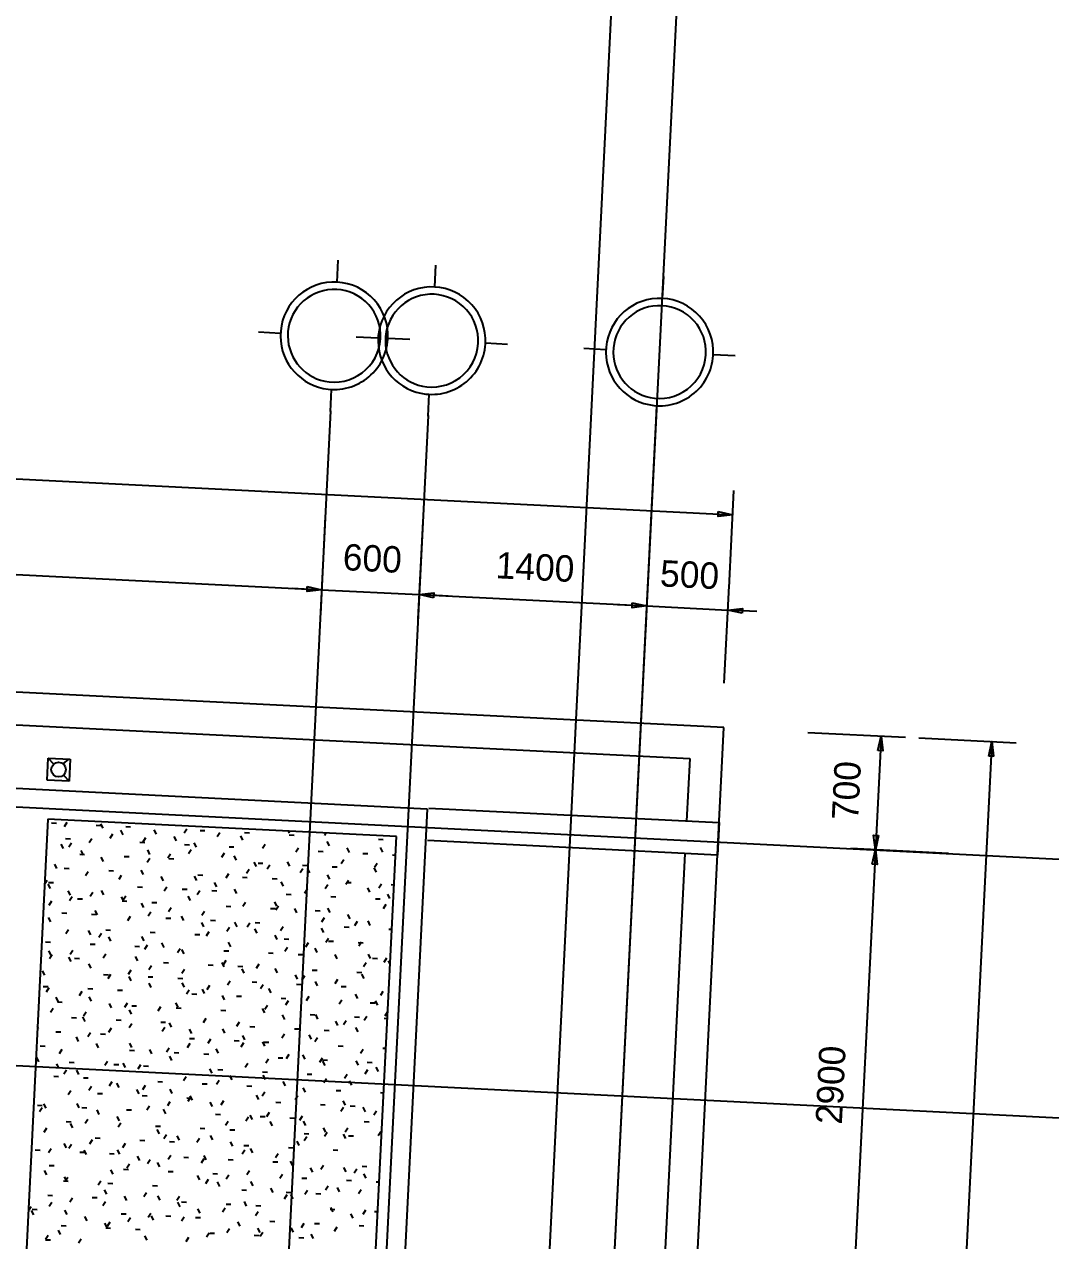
# Model space of a CAD drawing. Extents: x 549999 to 550212, y 1838161 to 1838467.
# Drawn here: x 550174.65 to 550180.95, y 1838354.88 to 1838362.35 of the extents above; entities that cross this region are included whole.
import ezdxf

# ---------------------------------------------------------------- set-up
doc = ezdxf.new("R2010")
doc.units = 0
for name, color, linetype in [('Level 13', 7, 'Continuous'), ('Level 15', 7, 'Continuous'), ('Level 18', 7, 'Continuous'), ('Level 19', 7, 'Continuous'), ('Level 20', 7, 'Continuous'), ('Level 36', 7, 'Continuous'), ('Level 4', 7, 'Continuous'), ('Level 8', 7, 'Continuous')]:
    doc.layers.add(name, color=color, linetype=linetype)

# ---------------------------------------------------------------- blocks, each defined once
blk = doc.blocks.new('FLOO13')
at = {"layer": 'Level 8'}
for p, q in [((1048.51, 1267.1), (-1101.49, 1267.1)), ((1048.51, 427.1), (1048.51, 1267.1)), ((-1081.49, 1247.1), (1028.51, 1247.1)), ((1028.51, 1247.1), (1028.51, 1208.6)), ((1028.51, 1188.6), (1028.51, 817.1))]:
    blk.add_line(p, q, dxfattribs=at)
blk = doc.blocks.new('FLOO15')
at = {"layer": 'Level 8'}
for p, q in [((870.01, 1208.6), (1048.51, 1208.6)), ((1048.51, 1208.6), (1048.51, 1188.6)), ((1048.51, 1188.6), (870.01, 1188.6))]:
    blk.add_line(p, q, dxfattribs=at)
blk = doc.blocks.new('GRID_3')
at = {"layer": 'Level 19'}
for p, q in [((0, 0.5169), (0, 0.3669)), ((-0.5169, 0), (-0.3669, 0)), ((0.5169, 0), (0.3669, 0)), ((0, -0.5169), (0, -0.3669))]:
    blk.add_line(p, q, dxfattribs=at)
for radius, start, end in [(0.3669, 86.59057, 185.41735), (0.3669, 3.40943, 86.59057), (0.3169, 86.59057, 185.41735), (0.3169, 3.40943, 86.59057), (0.3169, 275.41735, 3.40943), (0.3669, 275.41735, 3.40943), (0.3669, 185.41735, 275.41735), (0.3169, 185.41735, 275.41735)]:
    blk.add_arc((0, 0), radius, start, end, dxfattribs=at)

msp = doc.modelspace()

# ---------------------------------------------------------------- linework, layer by layer
at = {"layer": 'Level 13'}
for p, q in [((550174.7854, 1838357.7094), (550174.7921, 1838357.8443)), ((550174.7921, 1838357.8443), (550174.9269, 1838357.8375)), ((550174.826, 1838357.8068), (550174.7921, 1838357.8443)), ((550174.8852, 1838357.8079), (550174.9184, 1838357.8379)), ((550174.9269, 1838357.8375), (550174.9202, 1838357.7027)), ((550174.8863, 1838357.7401), (550174.9202, 1838357.7027)), ((550174.9202, 1838357.7027), (550174.7854, 1838357.7094))]:
    msp.add_line(p, q, dxfattribs=at)
msp.add_circle((550174.8561, 1838357.7735), 0.045, dxfattribs=at)
at = {"layer": 'Level 15'}
for p, q in [((550174.8125, 1838357.4457), (550174.8426, 1838357.4442)), ((550174.9074, 1838357.4477), (550174.891, 1838357.4224)), ((550175.0865, 1838357.432), (550175.1166, 1838357.4305)), ((550175.1299, 1838357.4132), (550175.1162, 1838357.44)), ((550175.2691, 1838357.4229), (550175.2992, 1838357.4214)), ((550174.8992, 1838357.3498), (550174.9294, 1838357.3483)), ((550175.061, 1838357.3485), (550175.0447, 1838357.3231)), ((550175.1875, 1838357.3757), (550175.1711, 1838357.3503)), ((550175.253, 1838357.3735), (550175.2393, 1838357.4004)), ((550175.3907, 1838357.3533), (550175.3743, 1838357.3279)), ((550175.4575, 1838357.3756), (550175.4437, 1838357.4024)), ((550175.5806, 1838357.3359), (550175.5668, 1838357.3628)), ((550175.6435, 1838357.4076), (550175.6272, 1838357.3823)), ((550175.7257, 1838357.4001), (550175.7559, 1838357.3986)), ((550175.8468, 1838357.3852), (550175.8304, 1838357.3599)), ((550175.9895, 1838357.34), (550175.9757, 1838357.3668)), ((550175.9997, 1838357.3864), (550176.0299, 1838357.3849)), ((550176.2753, 1838357.3837), (550176.2693, 1838357.3955)), ((550176.2737, 1838357.3727), (550176.3038, 1838357.3712)), ((550176.4991, 1838357.384), (550176.4897, 1838357.3694)), ((550176.8216, 1838357.3453), (550176.8518, 1838357.3438)), ((550174.8858, 1838357.2881), (550174.8721, 1838357.3149)), ((550174.9346, 1838357.3213), (550174.9182, 1838357.296)), ((550175.0089, 1838357.2484), (550174.9951, 1838357.2753)), ((550175.3559, 1838357.327), (550175.386, 1838357.3255)), ((550175.4178, 1838357.2525), (550175.404, 1838357.2793)), ((550175.6298, 1838357.3133), (550175.66, 1838357.3118)), ((550175.6707, 1838357.2812), (550175.6544, 1838357.2559)), ((550175.7036, 1838357.2962), (550175.6899, 1838357.3231)), ((550175.9038, 1838357.2996), (550175.934, 1838357.2981)), ((550176.1268, 1838357.3132), (550176.1104, 1838357.2878)), ((550176.33, 1838357.2907), (550176.3137, 1838357.2654)), ((550176.4518, 1838357.2722), (550176.4819, 1838357.2707)), ((550176.5215, 1838357.3044), (550176.5077, 1838357.3313)), ((550176.6445, 1838357.2648), (550176.6308, 1838357.2916)), ((550176.849, 1838357.2668), (550176.8352, 1838357.2937)), ((550174.986, 1838357.2539), (550175.0161, 1838357.2524)), ((550175.132, 1838357.2087), (550175.1182, 1838357.2356)), ((550175.26, 1838357.2402), (550175.2901, 1838357.2387)), ((550175.4179, 1838357.2268), (550175.4015, 1838357.2015)), ((550175.5443, 1838357.254), (550175.5279, 1838357.2287)), ((550175.534, 1838357.2266), (550175.5641, 1838357.225)), ((550175.874, 1838357.2588), (550175.8576, 1838357.2334)), ((550175.9498, 1838357.2169), (550175.936, 1838357.2438)), ((550176.0729, 1838357.1772), (550176.0591, 1838357.2041)), ((550176.0819, 1838357.1992), (550176.112, 1838357.1977)), ((550176.2773, 1838357.1793), (550176.2636, 1838357.2061)), ((550176.6101, 1838357.2187), (550176.5937, 1838357.1934)), ((550176.7258, 1838357.2585), (550176.7559, 1838357.257)), ((550176.8133, 1838357.1963), (550176.7969, 1838357.1709)), ((550176.9084, 1838357.2494), (550176.9272, 1838357.2485)), ((550174.8462, 1838357.165), (550174.8324, 1838357.1918)), ((550174.8901, 1838357.1672), (550174.9202, 1838357.1657)), ((550175.0386, 1838357.1453), (550175.0222, 1838357.1199)), ((550175.1641, 1838357.1535), (550175.1942, 1838357.152)), ((550175.2418, 1838357.1228), (550175.2255, 1838357.0975)), ((550175.3781, 1838357.1294), (550175.3644, 1838357.1563)), ((550175.712, 1838357.1261), (550175.7422, 1838357.1246)), ((550175.9012, 1838357.1324), (550175.8848, 1838357.107)), ((550176.0276, 1838357.1596), (550176.0112, 1838357.1342)), ((550176.154, 1838357.1867), (550176.1376, 1838357.1614)), ((550176.3572, 1838357.1643), (550176.3409, 1838357.139)), ((550176.3559, 1838357.1855), (550176.386, 1838357.184)), ((550176.4004, 1838357.1396), (550176.3867, 1838357.1665)), ((550176.5235, 1838357.1), (550176.5097, 1838357.1268)), ((550176.5385, 1838357.1763), (550176.5687, 1838357.1748)), ((550176.8093, 1838357.1437), (550176.7956, 1838357.1706)), ((550174.7858, 1838357.0909), (550174.7704, 1838357.0672)), ((550174.8065, 1838357.0419), (550174.7927, 1838357.0688)), ((550174.7942, 1838357.0804), (550174.8244, 1838357.0789)), ((550175.3422, 1838357.053), (550175.3723, 1838357.0515)), ((550175.5012, 1838357.0897), (550175.4875, 1838357.1166)), ((550175.5219, 1838357.0508), (550175.5055, 1838357.0254)), ((550175.7057, 1838357.0918), (550175.6919, 1838357.1186)), ((550175.8288, 1838357.0521), (550175.815, 1838357.079)), ((550175.986, 1838357.1124), (550176.0162, 1838357.1109)), ((550176.1687, 1838357.1033), (550176.1988, 1838357.1018)), ((550176.2377, 1838357.0562), (550176.2239, 1838357.0831)), ((550176.5109, 1838357.0651), (550176.4945, 1838357.0397)), ((550176.6373, 1838357.0923), (550176.6209, 1838357.0669)), ((550176.6253, 1838357.0804), (550176.6554, 1838357.0789)), ((550176.7697, 1838357.0206), (550176.7559, 1838357.0475)), ((550176.8405, 1838357.0699), (550176.8241, 1838357.0445)), ((550176.8993, 1838357.0667), (550176.918, 1838357.0658)), ((550174.9296, 1838357.0022), (550174.9158, 1838357.0291)), ((550174.9394, 1838356.9916), (550174.923, 1838356.9663)), ((550174.9723, 1838356.98), (550175.0024, 1838356.9785)), ((550175.0658, 1838357.0188), (550175.0494, 1838356.9935)), ((550175.134, 1838357.0043), (550175.1203, 1838357.0311)), ((550175.2571, 1838356.9646), (550175.2433, 1838356.9915)), ((550175.269, 1838356.9964), (550175.2527, 1838356.9711)), ((550175.6161, 1838357.0393), (550175.6463, 1838357.0378)), ((550175.666, 1838356.9687), (550175.6523, 1838356.9956)), ((550175.7251, 1838357.0284), (550175.7087, 1838357.003)), ((550175.7988, 1838357.0302), (550175.8289, 1838357.0287)), ((550175.9519, 1838357.0125), (550175.9381, 1838357.0393)), ((550176.2554, 1838357.0074), (550176.2856, 1838357.0059)), ((550176.3844, 1838357.0379), (550176.3681, 1838357.0126)), ((550176.5294, 1838356.9937), (550176.5595, 1838356.9922)), ((550176.8034, 1838356.98), (550176.8335, 1838356.9785)), ((550176.8928, 1838356.981), (550176.879, 1838357.0078)), ((550174.813, 1838356.9645), (550174.7966, 1838356.9391)), ((550175.0944, 1838356.8812), (550175.0806, 1838356.908)), ((550175.2463, 1838356.9663), (550175.2764, 1838356.9648)), ((550175.3802, 1838356.9249), (550175.3664, 1838356.9518)), ((550175.4226, 1838356.8972), (550175.4063, 1838356.8718)), ((550175.4289, 1838356.9571), (550175.4591, 1838356.9556)), ((550175.5491, 1838356.9244), (550175.5327, 1838356.899)), ((550175.7523, 1838356.9019), (550175.7359, 1838356.8766)), ((550175.8856, 1838356.9343), (550175.9157, 1838356.9328)), ((550176.0052, 1838356.9563), (550175.9888, 1838356.931)), ((550176.1595, 1838356.9206), (550176.1897, 1838356.9191)), ((550176.198, 1838356.9331), (550176.1843, 1838356.96)), ((550176.2084, 1838356.9339), (550176.192, 1838356.9086)), ((550176.3211, 1838356.8935), (550176.3073, 1838356.9203)), ((550176.4335, 1838356.9069), (550176.4637, 1838356.9054)), ((550176.5256, 1838356.8955), (550176.5118, 1838356.9224)), ((550176.8677, 1838356.9434), (550176.8513, 1838356.9181)), ((550174.8085, 1838356.8374), (550174.7948, 1838356.8643)), ((550174.8764, 1838356.8932), (550174.9065, 1838356.8917)), ((550175.0591, 1838356.8841), (550175.0892, 1838356.8826)), ((550175.2962, 1838356.87), (550175.2798, 1838356.8446)), ((550175.5157, 1838356.8612), (550175.5458, 1838356.8597)), ((550175.6264, 1838356.8456), (550175.6126, 1838356.8725)), ((550175.7494, 1838356.806), (550175.7357, 1838356.8328)), ((550175.7897, 1838356.8476), (550175.8198, 1838356.846)), ((550175.9539, 1838356.808), (550175.9401, 1838356.8349)), ((550176.0323, 1838356.8299), (550176.016, 1838356.8046)), ((550176.0636, 1838356.8339), (550176.0938, 1838356.8323)), ((550176.4884, 1838356.8619), (550176.4721, 1838356.8365)), ((550176.6486, 1838356.8558), (550176.6349, 1838356.8827)), ((550176.6917, 1838356.8394), (550176.6753, 1838356.8141)), ((550176.7717, 1838356.8162), (550176.758, 1838356.843)), ((550174.9169, 1838356.7884), (550174.9006, 1838356.7631)), ((550175.0547, 1838356.7581), (550175.0409, 1838356.785)), ((550175.1202, 1838356.766), (550175.1038, 1838356.7406)), ((550175.1458, 1838356.7882), (550175.176, 1838356.7867)), ((550175.3822, 1838356.7205), (550175.3685, 1838356.7473)), ((550175.4198, 1838356.7745), (550175.4499, 1838356.773)), ((550175.6938, 1838356.7608), (550175.7239, 1838356.7593)), ((550175.7795, 1838356.7755), (550175.7631, 1838356.7502)), ((550175.9059, 1838356.8027), (550175.8895, 1838356.7774)), ((550176.077, 1838356.7683), (550176.0632, 1838356.7952)), ((550176.2001, 1838356.7287), (550176.1863, 1838356.7555)), ((550176.2356, 1838356.8075), (550176.2192, 1838356.7821)), ((550176.4859, 1838356.7724), (550176.4721, 1838356.7993)), ((550176.6116, 1838356.8065), (550176.6417, 1838356.805)), ((550176.8856, 1838356.7928), (550176.9043, 1838356.7918)), ((550174.776, 1838356.7151), (550174.8061, 1838356.7136)), ((550175.0499, 1838356.7014), (550175.0801, 1838356.6999)), ((550175.1778, 1838356.7184), (550175.164, 1838356.7453)), ((550175.3239, 1838356.6877), (550175.354, 1838356.6862)), ((550175.4002, 1838356.6939), (550175.3838, 1838356.6686)), ((550175.5053, 1838356.6808), (550175.4916, 1838356.7077)), ((550175.9142, 1838356.6849), (550175.9005, 1838356.7118)), ((550176.2417, 1838356.7334), (550176.2719, 1838356.7319)), ((550176.2628, 1838356.681), (550176.2464, 1838356.6557)), ((550176.3892, 1838356.7082), (550176.3728, 1838356.6829)), ((550176.4462, 1838356.6493), (550176.4325, 1838356.6762)), ((550176.5156, 1838356.7354), (550176.4992, 1838356.7101)), ((550176.5157, 1838356.7197), (550176.5458, 1838356.7182)), ((550176.6984, 1838356.7106), (550176.7285, 1838356.7091)), ((550176.7189, 1838356.713), (550176.7025, 1838356.6877)), ((550174.8106, 1838356.633), (550174.7968, 1838356.6598)), ((550174.8177, 1838356.6348), (550174.8013, 1838356.6095)), ((550174.9337, 1838356.5933), (550174.9199, 1838356.6202)), ((550174.9441, 1838356.662), (550174.9278, 1838356.6366)), ((550174.954, 1838356.6147), (550174.9842, 1838356.6132)), ((550175.1474, 1838356.6396), (550175.131, 1838356.6142)), ((550175.3426, 1838356.5974), (550175.3288, 1838356.6243)), ((550175.6035, 1838356.6715), (550175.5871, 1838356.6462)), ((550175.6284, 1838356.6412), (550175.6146, 1838356.668)), ((550175.8835, 1838356.5995), (550175.8671, 1838356.5741)), ((550175.8719, 1838356.6603), (550175.902, 1838356.6588)), ((550176.1458, 1838356.6466), (550176.176, 1838356.6451)), ((550176.3285, 1838356.6375), (550176.3586, 1838356.636)), ((550176.5693, 1838356.6097), (550176.5555, 1838356.6365)), ((550176.7738, 1838356.6117), (550176.76, 1838356.6386)), ((550176.7851, 1838356.6147), (550176.8153, 1838356.6132)), ((550176.8725, 1838356.6138), (550176.8561, 1838356.5884)), ((550176.8937, 1838356.5783), (550176.8831, 1838356.5989)), ((550174.7709, 1838356.5099), (550174.7572, 1838356.5368)), ((550175.0567, 1838356.5537), (550175.043, 1838356.5805)), ((550175.301, 1838356.5403), (550175.2846, 1838356.515)), ((550175.4274, 1838356.5675), (550175.411, 1838356.5422)), ((550175.502, 1838356.5873), (550175.5321, 1838356.5858)), ((550175.6306, 1838356.5451), (550175.6143, 1838356.5197)), ((550175.776, 1838356.5736), (550175.8061, 1838356.5721)), ((550175.8746, 1838356.5618), (550175.8608, 1838356.5887)), ((550175.9586, 1838356.5644), (550175.9888, 1838356.5629)), ((550175.9976, 1838356.5222), (550175.9839, 1838356.549)), ((550176.0867, 1838356.5771), (550176.0704, 1838356.5517)), ((550176.2021, 1838356.5242), (550176.1883, 1838356.5511)), ((550176.4153, 1838356.5416), (550176.4454, 1838356.5401)), ((550176.6892, 1838356.5279), (550176.7194, 1838356.5264)), ((550176.746, 1838356.5866), (550176.7297, 1838356.5612)), ((550175.1321, 1838356.5142), (550175.1623, 1838356.5127)), ((550175.1746, 1838356.5131), (550175.1582, 1838356.4878)), ((550175.3029, 1838356.4743), (550175.2891, 1838356.5012)), ((550175.4061, 1838356.5005), (550175.4362, 1838356.499)), ((550175.426, 1838356.4347), (550175.4122, 1838356.4615)), ((550175.5888, 1838356.4914), (550175.6189, 1838356.4899)), ((550175.6304, 1838356.4367), (550175.6167, 1838356.4636)), ((550175.9107, 1838356.4731), (550175.8943, 1838356.4477)), ((550176.0454, 1838356.4686), (550176.0755, 1838356.467)), ((550176.1139, 1838356.4506), (550176.0975, 1838356.4253)), ((550176.3252, 1838356.4846), (550176.3114, 1838356.5114)), ((550176.3194, 1838356.4549), (550176.3495, 1838356.4533)), ((550176.3668, 1838356.505), (550176.3504, 1838356.4797)), ((550176.4483, 1838356.4449), (550176.4345, 1838356.4717)), ((550176.57, 1838356.4826), (550176.5536, 1838356.4572)), ((550176.7341, 1838356.4886), (550176.7203, 1838356.5155)), ((550174.7623, 1838356.4411), (550174.7924, 1838356.4396)), ((550174.7953, 1838356.4316), (550174.7789, 1838356.4062)), ((550174.8543, 1838356.3472), (550174.8406, 1838356.374)), ((550174.9985, 1838356.4091), (550174.9821, 1838356.3838)), ((550175.0362, 1838356.4274), (550175.0664, 1838356.4259)), ((550175.0588, 1838356.3492), (550175.045, 1838356.3761)), ((550175.2189, 1838356.4183), (550175.249, 1838356.4168)), ((550175.6578, 1838356.4187), (550175.6415, 1838356.3933)), ((550175.6755, 1838356.3955), (550175.7057, 1838356.394)), ((550175.7535, 1838356.397), (550175.7398, 1838356.4239)), ((550175.7843, 1838356.4459), (550175.7679, 1838356.4205)), ((550175.8766, 1838356.3574), (550175.8628, 1838356.3842)), ((550175.9495, 1838356.3818), (550175.9796, 1838356.3803)), ((550176.1624, 1838356.4011), (550176.1487, 1838356.428)), ((550176.394, 1838356.3786), (550176.3776, 1838356.3532)), ((550176.5933, 1838356.4412), (550176.6235, 1838356.4397)), ((550176.6944, 1838356.3656), (550176.6807, 1838356.3924)), ((550176.85, 1838356.4105), (550176.8337, 1838356.3852)), ((550174.8225, 1838356.3051), (550174.8061, 1838356.2798)), ((550174.849, 1838356.3453), (550174.8792, 1838356.3437)), ((550175.1819, 1838356.3095), (550175.1681, 1838356.3364)), ((550175.2786, 1838356.3371), (550175.2622, 1838356.3118)), ((550175.3056, 1838356.3224), (550175.3358, 1838356.3209)), ((550175.4818, 1838356.3147), (550175.4654, 1838356.2893)), ((550175.5908, 1838356.3136), (550175.577, 1838356.3405)), ((550175.5796, 1838356.3087), (550175.6098, 1838356.3072)), ((550176.1228, 1838356.2781), (550176.109, 1838356.3049)), ((550176.1411, 1838356.3242), (550176.1247, 1838356.2989)), ((550176.2235, 1838356.3681), (550176.2536, 1838356.3666)), ((550176.2675, 1838356.3514), (550176.2512, 1838356.326)), ((550176.5972, 1838356.3562), (550176.5808, 1838356.3308)), ((550176.7714, 1838356.3407), (550176.8016, 1838356.3392)), ((550176.8175, 1838356.3259), (550176.8038, 1838356.3527)), ((550174.9358, 1838356.2494), (550174.9659, 1838356.2479)), ((550175.0191, 1838356.2261), (550175.0054, 1838356.253)), ((550175.0257, 1838356.2827), (550175.0093, 1838356.2574)), ((550175.2098, 1838356.2357), (550175.2399, 1838356.2342)), ((550175.305, 1838356.2699), (550175.2912, 1838356.2967)), ((550175.7618, 1838356.2426), (550175.7455, 1838356.2173)), ((550175.8536, 1838356.295), (550175.8837, 1838356.2935)), ((550176.2459, 1838356.2384), (550176.2321, 1838356.2652)), ((550176.4016, 1838356.2676), (550176.4317, 1838356.2661)), ((550176.4503, 1838356.2404), (550176.4366, 1838356.2673)), ((550176.5734, 1838356.2008), (550176.5596, 1838356.2276)), ((550176.6244, 1838356.2297), (550176.608, 1838356.2044)), ((550176.6755, 1838356.2539), (550176.7057, 1838356.2524)), ((550176.7508, 1838356.2569), (550176.7344, 1838356.2316)), ((550176.8582, 1838356.2448), (550176.877, 1838356.2439)), ((550176.8772, 1838356.2841), (550176.8609, 1838356.2588)), ((550174.7333, 1838356.1824), (550174.7268, 1838356.195)), ((550174.8399, 1838356.1626), (550174.87, 1838356.1611)), ((550175.0529, 1838356.1563), (550175.0365, 1838356.1309)), ((550175.1139, 1838356.1489), (550175.144, 1838356.1474)), ((550175.1793, 1838356.1835), (550175.163, 1838356.1581)), ((550175.3058, 1838356.2107), (550175.2894, 1838356.1853)), ((550175.4837, 1838356.222), (550175.5139, 1838356.2205)), ((550175.509, 1838356.1882), (550175.4926, 1838356.1629)), ((550175.5511, 1838356.1905), (550175.5374, 1838356.2174)), ((550175.6742, 1838356.1509), (550175.6604, 1838356.1777)), ((550175.8787, 1838356.1529), (550175.8649, 1838356.1798)), ((550175.9651, 1838356.2202), (550175.9487, 1838356.1949)), ((550176.0317, 1838356.1946), (550176.0618, 1838356.1931)), ((550176.3057, 1838356.1809), (550176.3358, 1838356.1794)), ((550176.4883, 1838356.1717), (550176.5185, 1838356.1702)), ((550176.6965, 1838356.1611), (550176.6827, 1838356.188)), ((550174.744, 1838356.0758), (550174.7741, 1838356.0743)), ((550174.9795, 1838356.103), (550174.9657, 1838356.1299)), ((550175.1025, 1838356.0634), (550175.0888, 1838356.0902)), ((550175.307, 1838356.0654), (550175.2932, 1838356.0923)), ((550175.6626, 1838356.089), (550175.6462, 1838356.0637)), ((550175.6618, 1838356.1215), (550175.692, 1838356.12)), ((550175.789, 1838356.1162), (550175.7727, 1838356.0909)), ((550175.9358, 1838356.1078), (550175.9659, 1838356.1063)), ((550175.9923, 1838356.0938), (550175.9759, 1838356.0684)), ((550176.0017, 1838356.1133), (550175.988, 1838356.1401)), ((550176.1248, 1838356.0736), (550176.1111, 1838356.1004)), ((550176.1184, 1838356.0987), (550176.1486, 1838356.0972)), ((550176.2451, 1838356.1482), (550176.2287, 1838356.1228)), ((550176.4107, 1838356.1173), (550176.3969, 1838356.1442)), ((550176.4483, 1838356.1257), (550176.432, 1838356.1004)), ((550176.5751, 1838356.0759), (550176.6052, 1838356.0743)), ((550174.7353, 1838355.9779), (550174.7216, 1838356.0048)), ((550174.8769, 1838356.0523), (550174.8605, 1838356.0269)), ((550175.2919, 1838356.0484), (550175.3221, 1838356.0469)), ((550175.4301, 1838356.0258), (550175.4163, 1838356.0526)), ((550175.5362, 1838356.0618), (550175.5198, 1838356.0365)), ((550175.5532, 1838355.9861), (550175.5394, 1838356.0129)), ((550175.5659, 1838356.0347), (550175.5961, 1838356.0332)), ((550175.7486, 1838356.0256), (550175.7787, 1838356.0241)), ((550175.839, 1838356.0298), (550175.8252, 1838356.0567)), ((550176.2052, 1838356.0028), (550176.2353, 1838356.0013)), ((550176.2723, 1838356.0217), (550176.2559, 1838355.9964)), ((550176.371, 1838355.9943), (550176.3572, 1838356.0211)), ((550176.4755, 1838355.9993), (550176.4592, 1838355.974)), ((550176.7284, 1838356.0537), (550176.712, 1838356.0283)), ((550176.8491, 1838356.0622), (550176.8678, 1838356.0612)), ((550174.8584, 1838355.9382), (550174.8447, 1838355.9651)), ((550174.9041, 1838355.9259), (550174.8877, 1838355.9005)), ((550174.9221, 1838355.9754), (550174.9522, 1838355.9739)), ((550174.9815, 1838355.8986), (550174.9677, 1838355.9254)), ((550175.1569, 1838355.9802), (550175.1405, 1838355.9549)), ((550175.1961, 1838355.9617), (550175.2262, 1838355.9602)), ((550175.2673, 1838355.9423), (550175.2536, 1838355.9692)), ((550175.3601, 1838355.9578), (550175.3438, 1838355.9325)), ((550175.3787, 1838355.9526), (550175.4088, 1838355.951)), ((550175.7993, 1838355.9068), (550175.7856, 1838355.9336)), ((550175.8353, 1838355.9297), (550175.8655, 1838355.9282)), ((550176.0194, 1838355.9674), (550176.0031, 1838355.942)), ((550176.1459, 1838355.9945), (550176.1295, 1838355.9692)), ((550176.4792, 1838355.9891), (550176.5093, 1838355.9876)), ((550176.4941, 1838355.9546), (550176.4803, 1838355.9815)), ((550176.6985, 1838355.9566), (550176.6848, 1838355.9835)), ((550176.7556, 1838355.9273), (550176.7392, 1838355.9019)), ((550176.7532, 1838355.9754), (550176.7833, 1838355.9739)), ((550176.8216, 1838355.917), (550176.8078, 1838355.9438)), ((550174.8262, 1838355.8886), (550174.8563, 1838355.8871)), ((550175.0088, 1838355.8795), (550175.039, 1838355.878)), ((550175.1841, 1838355.8538), (550175.1677, 1838355.8285)), ((550175.4655, 1838355.8567), (550175.4956, 1838355.8552)), ((550175.6402, 1838355.8858), (550175.6238, 1838355.8604)), ((550175.8434, 1838355.8634), (550175.827, 1838355.838)), ((550175.9224, 1838355.8671), (550175.9086, 1838355.8939)), ((550176.1093, 1838355.916), (550176.1395, 1838355.9145)), ((550176.1269, 1838355.8691), (550176.1131, 1838355.896)), ((550176.2499, 1838355.8295), (550176.2362, 1838355.8563)), ((550176.3833, 1838355.9023), (550176.4134, 1838355.9008)), ((550176.5027, 1838355.8729), (550176.4863, 1838355.8475)), ((550176.6291, 1838355.9001), (550176.6128, 1838355.8747)), ((550176.6589, 1838355.8336), (550176.6451, 1838355.8604)), ((550174.9312, 1838355.7994), (550174.9149, 1838355.7741)), ((550175.0577, 1838355.8266), (550175.0413, 1838355.8013)), ((550175.0956, 1838355.7836), (550175.1257, 1838355.7821)), ((550175.2277, 1838355.8193), (550175.2139, 1838355.8461)), ((550175.3508, 1838355.7796), (550175.337, 1838355.8064)), ((550175.3873, 1838355.8314), (550175.371, 1838355.8061)), ((550175.5552, 1838355.7816), (550175.5414, 1838355.8085)), ((550175.7394, 1838355.843), (550175.7696, 1838355.8415)), ((550176.0134, 1838355.8293), (550176.0436, 1838355.8278)), ((550176.1234, 1838355.7913), (550176.1071, 1838355.766)), ((550176.373, 1838355.7898), (550176.3593, 1838355.8167)), ((550176.5614, 1838355.8019), (550176.5915, 1838355.8004)), ((550176.8354, 1838355.7882), (550176.8541, 1838355.7872)), ((550174.7257, 1838355.7105), (550174.7559, 1838355.709)), ((550174.7791, 1838355.6921), (550174.7653, 1838355.7189)), ((550174.9835, 1838355.6941), (550174.9698, 1838355.721)), ((550175.3696, 1838355.7699), (550175.3997, 1838355.7684)), ((550175.4145, 1838355.705), (550175.3981, 1838355.6796)), ((550175.5409, 1838355.7322), (550175.5246, 1838355.7068)), ((550175.6436, 1838355.7562), (550175.6737, 1838355.7547)), ((550175.6674, 1838355.7594), (550175.651, 1838355.734)), ((550175.6783, 1838355.742), (550175.6645, 1838355.7688)), ((550175.8014, 1838355.7023), (550175.7876, 1838355.7292)), ((550175.8706, 1838355.7369), (550175.8542, 1838355.7116)), ((550176.0872, 1838355.7461), (550176.0734, 1838355.7729)), ((550176.1915, 1838355.7288), (550176.2216, 1838355.7273)), ((550176.3267, 1838355.7689), (550176.3103, 1838355.7435)), ((550176.4655, 1838355.7151), (550176.4956, 1838355.7136)), ((550176.6192, 1838355.7105), (550176.6054, 1838355.7373)), ((550176.6481, 1838355.706), (550176.6783, 1838355.7045)), ((550174.7552, 1838355.6954), (550174.7388, 1838355.6701)), ((550174.9997, 1838355.6968), (550175.0298, 1838355.6953)), ((550175.1066, 1838355.6545), (550175.0929, 1838355.6813)), ((550175.2297, 1838355.6148), (550175.2159, 1838355.6416)), ((550175.2737, 1838355.6831), (550175.3038, 1838355.6816)), ((550175.5155, 1838355.6585), (550175.5018, 1838355.6854)), ((550175.8216, 1838355.6557), (550175.8518, 1838355.6542)), ((550176.0242, 1838355.6377), (550176.0078, 1838355.6123)), ((550176.0475, 1838355.623), (550176.0338, 1838355.6498)), ((550176.0956, 1838355.6421), (550176.1258, 1838355.6405)), ((550176.1506, 1838355.6649), (550176.1343, 1838355.6395)), ((550176.2783, 1838355.6329), (550176.3084, 1838355.6314)), ((550176.3539, 1838355.6425), (550176.3375, 1838355.6171)), ((550176.6067, 1838355.6968), (550176.5903, 1838355.6715)), ((550176.7423, 1838355.6708), (550176.7285, 1838355.6977)), ((550176.81, 1838355.6744), (550176.7936, 1838355.6491)), ((550174.7824, 1838355.569), (550174.766, 1838355.5437)), ((550174.9038, 1838355.6101), (550174.934, 1838355.6086)), ((550174.9439, 1838355.571), (550174.9301, 1838355.5979)), ((550175.0352, 1838355.6234), (550175.0189, 1838355.5981)), ((550175.2385, 1838355.601), (550175.2221, 1838355.5756)), ((550175.4518, 1838355.5827), (550175.4819, 1838355.5812)), ((550175.4759, 1838355.5355), (550175.4621, 1838355.5623)), ((550175.7258, 1838355.569), (550175.7559, 1838355.5675)), ((550175.8978, 1838355.6105), (550175.8814, 1838355.5852)), ((550175.9084, 1838355.5599), (550175.9385, 1838355.5584)), ((550176.1706, 1838355.5833), (550176.1569, 1838355.6102)), ((550176.3751, 1838355.5854), (550176.3613, 1838355.6122)), ((550176.4982, 1838355.5457), (550176.4844, 1838355.5725)), ((550176.6339, 1838355.5704), (550176.6175, 1838355.5451)), ((550176.7349, 1838355.6101), (550176.765, 1838355.6086)), ((550175.0624, 1838355.497), (550175.0461, 1838355.4716)), ((550175.0819, 1838355.5096), (550175.112, 1838355.5081)), ((550175.3559, 1838355.4959), (550175.386, 1838355.4944)), ((550175.5185, 1838355.5289), (550175.5021, 1838355.5036)), ((550175.5385, 1838355.4868), (550175.5687, 1838355.4853)), ((550175.599, 1838355.4958), (550175.5852, 1838355.5227)), ((550175.7217, 1838355.5065), (550175.7054, 1838355.4812)), ((550175.8034, 1838355.4978), (550175.7897, 1838355.5247)), ((550175.9265, 1838355.4582), (550175.9127, 1838355.485)), ((550176.3354, 1838355.4623), (550176.3216, 1838355.4891)), ((550176.3811, 1838355.516), (550176.3647, 1838355.4907)), ((550176.365, 1838355.537), (550176.3952, 1838355.5355)), ((550176.5075, 1838355.5432), (550176.4911, 1838355.5179)), ((550176.6212, 1838355.506), (550176.6075, 1838355.5329)), ((550176.639, 1838355.5233), (550176.6691, 1838355.5218)), ((550176.8371, 1838355.548), (550176.8208, 1838355.5226)), ((550174.712, 1838355.4366), (550174.7422, 1838355.4351)), ((550174.8096, 1838355.4426), (550174.7932, 1838355.4172)), ((550174.9042, 1838355.448), (550174.8905, 1838355.4748)), ((550174.936, 1838355.4698), (550174.9196, 1838355.4444)), ((550174.986, 1838355.4229), (550175.0161, 1838355.4214)), ((550175.0273, 1838355.4083), (550175.0135, 1838355.4351)), ((550175.1687, 1838355.4137), (550175.1988, 1838355.4122)), ((550175.2318, 1838355.4103), (550175.218, 1838355.4372)), ((550175.2657, 1838355.4746), (550175.2493, 1838355.4492)), ((550175.5457, 1838355.4025), (550175.5293, 1838355.3772)), ((550175.7638, 1838355.3748), (550175.75, 1838355.4016)), ((550176.0018, 1838355.4345), (550175.9854, 1838355.4091)), ((550175.9952, 1838355.464), (550176.0253, 1838355.4625)), ((550176.0496, 1838355.4185), (550176.0358, 1838355.4454)), ((550176.205, 1838355.412), (550176.1886, 1838355.3867)), ((550176.2691, 1838355.4503), (550176.2993, 1838355.4488)), ((550176.5431, 1838355.4366), (550176.5733, 1838355.4351)), ((550174.7988, 1838355.3407), (550174.8289, 1838355.3392)), ((550175.2929, 1838355.3481), (550175.2765, 1838355.3228)), ((550175.3548, 1838355.3707), (550175.3411, 1838355.3975)), ((550175.4193, 1838355.3753), (550175.4029, 1838355.35)), ((550175.4779, 1838355.331), (550175.4642, 1838355.3579)), ((550175.6253, 1838355.3909), (550175.6554, 1838355.3894)), ((550175.7489, 1838355.3801), (550175.7326, 1838355.3547)), ((550175.8993, 1838355.3772), (550175.9294, 1838355.3757)), ((550176.1732, 1838355.3635), (550176.2034, 1838355.362)), ((550176.2957, 1838355.3392), (550176.282, 1838355.366)), ((550176.4188, 1838355.2995), (550176.4051, 1838355.3264)), ((550176.4851, 1838355.34), (550176.4687, 1838355.3146)), ((550176.6233, 1838355.3016), (550176.6095, 1838355.3284)), ((550176.7212, 1838355.3361), (550176.7513, 1838355.3346)), ((550174.7832, 1838355.2832), (550174.7694, 1838355.31)), ((550174.9063, 1838355.2435), (550174.8925, 1838355.2704)), ((550174.9136, 1838355.2666), (550174.8972, 1838355.2412)), ((550175.1921, 1838355.2873), (550175.1783, 1838355.3141)), ((550175.2554, 1838355.3178), (550175.2856, 1838355.3163)), ((550175.5294, 1838355.3041), (550175.5595, 1838355.3026)), ((550175.7241, 1838355.2517), (550175.7103, 1838355.2785)), ((550175.7761, 1838355.2537), (550175.7598, 1838355.2283)), ((550175.8034, 1838355.2904), (550175.8335, 1838355.2889)), ((550175.9026, 1838355.2808), (550175.8862, 1838355.2555)), ((550176.029, 1838355.308), (550176.0126, 1838355.2827)), ((550176.2322, 1838355.2856), (550176.2158, 1838355.2603)), ((550176.3513, 1838355.2631), (550176.3815, 1838355.2615)), ((550176.6883, 1838355.3176), (550176.6719, 1838355.2922)), ((550176.7464, 1838355.2619), (550176.7326, 1838355.2888)), ((550174.8856, 1838355.2448), (550174.9157, 1838355.2433)), ((550175.1168, 1838355.2441), (550175.1004, 1838355.2188)), ((550175.1524, 1838355.1642), (550175.1387, 1838355.191)), ((550175.1595, 1838355.2311), (550175.1897, 1838355.2296)), ((550175.4335, 1838355.2174), (550175.4636, 1838355.2159)), ((550175.8472, 1838355.212), (550175.8334, 1838355.2389)), ((550175.9815, 1838355.19), (550176.0116, 1838355.1885)), ((550176.0516, 1838355.2141), (550176.0379, 1838355.2409)), ((550176.1747, 1838355.1744), (550176.1609, 1838355.2013)), ((550176.3858, 1838355.1864), (550176.3695, 1838355.161)), ((550176.5123, 1838355.2136), (550176.4959, 1838355.1882)), ((550176.5836, 1838355.1785), (550176.5699, 1838355.2053)), ((550176.6253, 1838355.2494), (550176.6555, 1838355.2478)), ((550176.7155, 1838355.1911), (550176.6991, 1838355.1658)), ((550176.808, 1838355.2402), (550176.8267, 1838355.2393)), ((550174.7897, 1838355.158), (550174.8198, 1838355.1565)), ((550174.8143, 1838355.1129), (550174.798, 1838355.0876)), ((550174.9408, 1838355.1401), (550174.9244, 1838355.1148)), ((550175.0636, 1838355.1443), (550175.0938, 1838355.1428)), ((550175.144, 1838355.1177), (550175.1276, 1838355.0924)), ((550175.2755, 1838355.1245), (550175.2617, 1838355.1514)), ((550175.3969, 1838355.1721), (550175.3805, 1838355.1467)), ((550175.48, 1838355.1266), (550175.4662, 1838355.1534)), ((550175.6001, 1838355.1497), (550175.5837, 1838355.1243)), ((550175.6031, 1838355.0869), (550175.5893, 1838355.1137)), ((550175.6116, 1838355.1169), (550175.6417, 1838355.1154)), ((550175.8856, 1838355.1032), (550175.9157, 1838355.1017)), ((550176.012, 1838355.091), (550175.9982, 1838355.1178)), ((550176.2594, 1838355.1592), (550176.243, 1838355.1338)), ((550176.2554, 1838355.1763), (550176.2856, 1838355.1748)), ((550176.2978, 1838355.1347), (550176.284, 1838355.1616)), ((550176.4381, 1838355.1672), (550176.4682, 1838355.1657)), ((550174.6879, 1838355.0857), (550174.6715, 1838355.0604)), ((550174.7039, 1838355.037), (550174.6901, 1838355.0639)), ((550174.6938, 1838355.0713), (550174.7239, 1838355.0697)), ((550174.9083, 1838355.039), (550174.8945, 1838355.0659)), ((550175.2417, 1838355.0439), (550175.2719, 1838355.0424)), ((550175.424, 1838355.0457), (550175.4077, 1838355.0203)), ((550175.4403, 1838355.0035), (550175.4265, 1838355.0303)), ((550175.5157, 1838355.0302), (550175.5458, 1838355.0287)), ((550175.7261, 1838355.0472), (550175.7124, 1838355.0741)), ((550175.8801, 1838355.0776), (550175.8638, 1838355.0523)), ((550176.0834, 1838355.0552), (550176.067, 1838355.0298)), ((550176.0682, 1838355.0941), (550176.0984, 1838355.0926)), ((550176.5249, 1838355.0713), (550176.555, 1838355.0698)), ((550176.544, 1838355.0554), (550176.5302, 1838355.0823)), ((550176.667, 1838355.0157), (550176.6533, 1838355.0426)), ((550176.7427, 1838355.0647), (550176.7263, 1838355.0394)), ((550176.7988, 1838355.0576), (550176.8176, 1838355.0566)), ((550174.8719, 1838354.9708), (550174.902, 1838354.9693)), ((550175.0314, 1838354.9994), (550175.0176, 1838355.0262)), ((550175.1545, 1838354.9597), (550175.1407, 1838354.9866)), ((550175.1458, 1838354.9571), (550175.176, 1838354.9556)), ((550175.1712, 1838354.9913), (550175.1548, 1838354.9659)), ((550175.2976, 1838355.0185), (550175.2812, 1838354.9931)), ((550175.6273, 1838355.0232), (550175.6109, 1838354.9979)), ((550175.6984, 1838355.021), (550175.7285, 1838355.0195)), ((550175.9723, 1838354.9679), (550175.9585, 1838354.9948)), ((550176.0954, 1838354.9282), (550176.0816, 1838354.9551)), ((550176.155, 1838354.9982), (550176.1851, 1838354.9967)), ((550176.2998, 1838354.9303), (550176.2861, 1838354.9571)), ((550176.3634, 1838354.9831), (550176.347, 1838354.9578)), ((550176.429, 1838354.9845), (550176.4591, 1838354.983)), ((550176.5666, 1838354.9607), (550176.5503, 1838354.9354)), ((550176.7029, 1838354.9708), (550176.7331, 1838354.9693)), ((550174.7919, 1838354.9097), (550174.7755, 1838354.8844)), ((550174.776, 1838354.884), (550174.8061, 1838354.8825)), ((550174.8686, 1838354.916), (550174.8549, 1838354.9428)), ((550174.9952, 1838354.8873), (550174.9788, 1838354.8619)), ((550175.3285, 1838354.948), (550175.3586, 1838354.9465)), ((550175.4006, 1838354.8804), (550175.3869, 1838354.9072)), ((550175.6545, 1838354.8968), (550175.6381, 1838354.8715)), ((550175.7809, 1838354.924), (550175.7645, 1838354.8987)), ((550175.7851, 1838354.9251), (550175.8153, 1838354.9236)), ((550175.9073, 1838354.9512), (550175.8909, 1838354.9258)), ((550176.0591, 1838354.9114), (550176.0892, 1838354.9099)), ((550176.1106, 1838354.9288), (550176.0942, 1838354.9034)), ((550176.3331, 1838354.8977), (550176.3632, 1838354.8962)), ((550176.4229, 1838354.8906), (550176.4092, 1838354.9175))]:
    msp.add_line(p, q, dxfattribs=at)
at = {"layer": 'Level 18'}
for p, q in [((550176.528, 1838359.9792), (550175.4671, 1838338.7578)), ((550177.1273, 1838359.9493), (550176.0664, 1838338.7278)), ((550178.5255, 1838359.8794), (550177.4646, 1838338.6579)), ((550155.428, 1838358.5025), (550184.5614, 1838357.046))]:
    msp.add_line(p, q, dxfattribs=at)
at = {"layer": 'Level 20'}
for p, q in [((550183.2099, 1838461.5918), (550177.1149, 1838339.6741)), ((550183.6094, 1838461.5718), (550177.5144, 1838339.6541)), ((550157.526, 1838360.4133), (550178.9992, 1838359.3398)), ((550178.9767, 1838358.8904), (550179.0067, 1838359.4896)), ((550176.4955, 1838359.3283), (550176.4655, 1838358.7291)), ((550176.4955, 1838359.3283), (550176.4655, 1838358.7291)), ((550177.0947, 1838359.2984), (550177.0648, 1838358.6992)), ((550177.0947, 1838359.2984), (550177.0648, 1838358.6992)), ((550178.493, 1838359.2285), (550178.463, 1838358.6293)), ((550178.493, 1838359.2285), (550178.463, 1838358.6293)), ((550170.7801, 1838359.1635), (550176.473, 1838358.8789)), ((550176.2946, 1838358.8879), (550176.473, 1838358.8789)), ((550176.473, 1838358.8789), (550177.0723, 1838358.849)), ((550177.2506, 1838358.8401), (550177.0723, 1838358.849)), ((550177.0723, 1838358.849), (550178.4705, 1838358.7791)), ((550178.9474, 1838358.3047), (550178.9774, 1838358.9039)), ((550178.2922, 1838358.788), (550178.4705, 1838358.7791)), ((550178.4705, 1838358.7791), (550178.9699, 1838358.7541)), ((550179.1483, 1838358.7452), (550178.9699, 1838358.7541)), ((550179.4616, 1838358.0019), (550180.0608, 1838357.9719)), ((550180.5921, 1838357.9453), (550179.7533, 1838341.1663)), ((550179.911, 1838357.9794), (550179.876, 1838357.2803)), ((550180.1428, 1838357.9678), (550180.7419, 1838357.9378)), ((550180.3254, 1838357.2578), (550179.7262, 1838357.2877)), ((550180.3254, 1838357.2578), (550179.7262, 1838357.2877)), ((550179.876, 1838357.2803), (550179.7312, 1838354.3839))]:
    msp.add_line(p, q, dxfattribs=at)
for points in [[(550178.9107, 1838359.3591), (550178.9992, 1838359.3398), (550178.9093, 1838359.3294)], [(550176.3846, 1838358.8983), (550176.473, 1838358.8789), (550176.3831, 1838358.8685)], [(550176.3846, 1838358.8983), (550176.473, 1838358.8789), (550176.3831, 1838358.8685)], [(550177.1607, 1838358.8297), (550177.0723, 1838358.849), (550177.1622, 1838358.8594)], [(550177.1607, 1838358.8297), (550177.0723, 1838358.849), (550177.1622, 1838358.8594)], [(550178.3821, 1838358.7984), (550178.4705, 1838358.7791), (550178.3806, 1838358.7687)], [(550178.3821, 1838358.7984), (550178.4705, 1838358.7791), (550178.3806, 1838358.7687)], [(550179.0583, 1838358.7348), (550178.9699, 1838358.7541), (550179.0598, 1838358.7645)], [(550179.8916, 1838357.8909), (550179.911, 1838357.9794), (550179.9214, 1838357.8895)], [(550180.5728, 1838357.8569), (550180.5921, 1838357.9453), (550180.6025, 1838357.8554)], [(550179.8953, 1838357.3687), (550179.876, 1838357.2803), (550179.8656, 1838357.3702)], [(550179.8567, 1838357.1918), (550179.876, 1838357.2803), (550179.8864, 1838357.1903)]]:
    msp.add_lwpolyline(points, close=True, dxfattribs=at)
at = {"layer": 'Level 36'}
msp.add_line((550155.568, 1838356.9056), (550184.6094, 1838355.4538), dxfattribs=at)
at = {"layer": 'Level 4'}
for p, q in [((550166.455, 1838358.0664), (550177.1216, 1838357.5331)), ((550177.1216, 1838357.5331), (550176.9154, 1838353.4083)), ((550174.7905, 1838357.4694), (550174.6023, 1838353.7041)), ((550176.9329, 1838357.3623), (550174.7905, 1838357.4694)), ((550176.7446, 1838353.597), (550176.9329, 1838357.3623))]:
    msp.add_line(p, q, dxfattribs=at)

# ---------------------------------------------------------------- block references
at = {"layer": 'Level 19', "xscale": 0.9000000000000004, "yscale": 0.9, "rotation": 177.13800620795936}
for p in [(550176.55, 1838360.44), (550177.15, 1838360.41), (550178.55, 1838360.34)]:
    msp.add_blockref('GRID_3', p, dxfattribs=at)
at = {"layer": 'Level 8', "xscale": 0.010000000000000004, "yscale": 0.01, "rotation": -2.8619937920406366}
for name in ['FLOO13', 'FLOO15']:
    msp.add_blockref(name, (550167.84, 1838345.9), dxfattribs=at)

# ---------------------------------------------------------------- texts
at = {"layer": 'Level 20'}
for s, rotation, p in [('600', 357.13801, (550176.6, 1838359)), ('1400', 357.13801, (550177.54, 1838358.95)), ('500', 357.13801, (550178.55, 1838358.9)), ('700', 87.13801, (550179.77, 1838357.46)), ('2900', 87.13801, (550179.67, 1838355.59))]:
    msp.add_text(s, height=0.16224, rotation=rotation, dxfattribs=at).set_placement(p)

doc.saveas('drawing.dxf')
